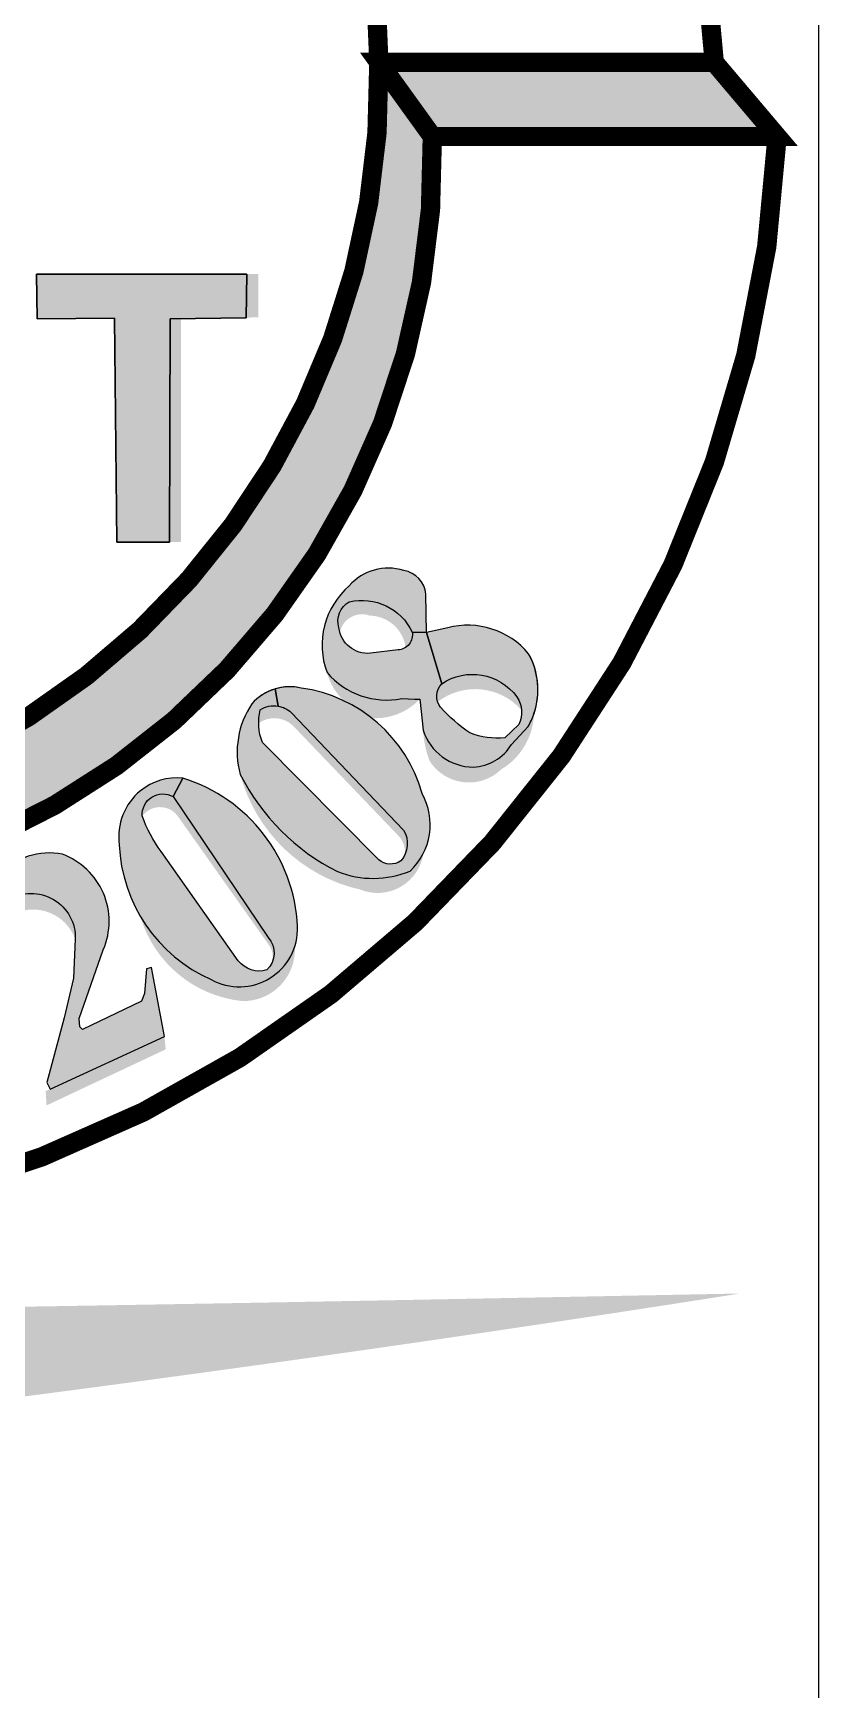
# Model space of a CAD drawing. Header units: millimetres. Extents: x 176729 to 176830, y 575987 to 576058.
# Drawn here: x 176751.996 to 176753.929, y 575993.32 to 575997.399 of the extents above; entities that cross this region are included whole.
import ezdxf

# ---------------------------------------------------------------- set-up
doc = ezdxf.new("R2010")
doc.units = ezdxf.units.MM
doc.layers.add('LG', color=7, linetype='Continuous')
doc.layers.add('LG-1', color=240, linetype='Continuous')

# ---------------------------------------------------------------- blocks, each defined once
blk = doc.blocks.new('LG')
h = blk.add_hatch(color=160)
h.paths.add_polyline_path([(118.9259749804783, 22.05702829977404), (118.7798615824357, 22.05702829977404), (118.7734804548136, 21.50849238629453), (118.9259749804785, 21.51452364603771)])
h.paths.add_polyline_path([(117.9535004952911, 21.4975648996959), (117.8161361567253, 21.49573430987309), (117.8098237172362, 18.68711073755336), (117.9535364650064, 18.68711073755358)])
h = blk.add_hatch(color=160)
edge = h.paths.add_edge_path()
edge.add_line((115.5193370946991, 13.68897502310176), (115.5305317612493, 13.486948654597))
edge.add_arc((116.0939448027978, 13.50300010546607), 0.5636416454290947, 19.608833151952297, 181.6318963534621, ccw=False)
edge.add_arc((116.072045719242, 13.71560638589987), 0.5533498469581222, 357.5711830063599, 542.7585701233423)
h.paths.add_polyline_path([(117.7607323080688, 12.30837009097196), (117.7453221252695, 12.47034558775115), (116.3084625312948, 11.80614450708221), (116.2532510094142, 11.7852647805533), (116.2637225153997, 11.60392155668114)])
edge = h.paths.add_edge_path()
edge.add_arc((118.6849193898333, 13.82806387093653), 0.7331524873615639, 241.271260059289, 342.2444991636598, ccw=False)
edge.add_arc((119.1288511084318, 14.97060817865723), 1.954986830582144, 210.1609767800294, 245.96257138458492, ccw=False)
edge.add_arc((118.8785705085335, 14.40727654084553), 1.499729743194835, 196.2200303520208, 264.0980278567095)
edge.add_arc((118.7357113349343, 13.56409372921671), 0.6486966385932555, 268.997183648549, 363.5698300204533)
edge = h.paths.add_edge_path()
edge.add_arc((117.7241775983067, 15.26265225513737), 0.258468772831201, 59.88709875345071, 184.385173761773)
edge.add_arc((117.6892492642316, 15.07607363552728), 0.2783166168484155, 39.5343662286312, 143.1749001924907, ccw=False)
edge.add_line((117.9038989851759, 15.25323355343329), (119.060658673071, 13.61689866562598))
edge.add_arc((118.8626567965291, 13.47692695774511), 0.2424805602954393, -29.759290023164112, 35.25729724102331, ccw=False)
edge.add_arc((118.8228895421961, 13.52064480543599), 0.299257686426889, 326.7514027427198, 400.8627629584616)
edge.add_line((119.049211795587, 13.71643397905302), (117.8538528109486, 15.4862376879257))
edge = h.paths.add_edge_path()
edge.add_arc((119.1204487283092, 16.30436884657241), 0.3239259108304492, 48.14134812580636, 80.60442746924294)
edge.add_arc((119.1204487283092, 16.30436884657241), 0.3239259108304426, 80.60442746924294, 121.8384555653197)
edge.add_arc((119.6006665990481, 16.41441614487406), 0.6717134458054119, 165.7679646549031, 180.3285301520444)
edge.add_arc((119.1248905590927, 16.13356128459182), 0.3392904067683115, 46.78802381087132, 125.2720333368984, ccw=False)
edge.add_line((119.3572025183613, 16.38084479335419), (120.68285258944, 14.99606904418884))
edge.add_arc((120.4791998561477, 14.79313228201919), 0.2875026351484915, -8.014275565496519, 44.89910688387738, ccw=False)
edge.add_arc((120.4692307266889, 14.89597092067918), 0.3274958474740113, 334.1250014901599, 391.3397595403781)
edge.add_line((120.7489443117024, 15.06630541651491), (119.336602947059, 16.54562669499187))
edge = h.paths.add_edge_path()
edge.add_arc((120.2866176557375, 15.13405628103135), 0.7976039157749685, 312.98461960992415, 333.4196233952224, ccw=False)
edge.add_arc((120.3671229935753, 15.66880741845612), 1.210405937787316, 248.3495296902573, 292.5051399966576, ccw=False)
edge.add_arc((121.1747096548901, 17.02286666459682), 2.77825783474311, 206.8955582065229, 243.1652472219214, ccw=False)
edge.add_arc((120.6524950700193, 16.29237890797277), 2.025111199137488, 195.0633679153592, 257.2541174275676)
edge.add_arc((120.4227686870096, 14.8580250520214), 0.5827887956281665, 248.1322693953385, 352.0247824787674)
edge = h.paths.add_edge_path()
edge.add_arc((121.5404648554395, 16.55541136045698), 0.8473644478364516, 301.0156465205205, 358.3015696386902)
edge.add_arc((121.4975221793358, 16.83067766279961), 0.9392619017980844, 330.4705369656561, 341.3488309880244, ccw=False)
edge.add_line((122.3147761799498, 16.36774265802059), (122.1066442659738, 16.14191354668219))
edge.add_arc((121.5944290807968, 16.4575169248695), 0.6016393340276267, 272.9099531025617, 328.3605393609499, ccw=False)
edge.add_arc((121.6352434611221, 16.5309695779312), 0.6743944278311721, 198.2119266206307, 269.12732848847634, ccw=False)
edge.add_arc((122.3527273019574, 16.40188301256487), 1.360550086536102, 183.4419522061415, 199.8806897970356)
edge.add_arc((121.5695999767449, 16.24918080236723), 0.5851774120188312, 211.9853666255248, 314.1348755578124)
edge = h.paths.add_edge_path()
edge.add_arc((120.2094207268369, 17.69003916849858), 0.2848169075711967, 120.0112434037363, 196.3608612016992)
edge.add_arc((120.3004740852493, 17.6543567431268), 0.3670502574721021, 186.9708052373451, 196.379870962614)
edge.add_arc((120.2267290398761, 17.49605520601807), 0.2837481781281312, 69.67971751920419, 168.8662538191711, ccw=False)
edge.add_arc((120.3175546805432, 17.30070876752832), 0.4615002730475446, 7.7218170385281155, 89.04263613807882, ccw=False)
edge.add_arc((120.6674737280392, 17.52334291222735), 0.1932213384308894, 303.7672510738, 369.8276790547034)
edge.add_arc((120.2240223299528, 17.25078793419467), 0.7036344392159088, 25.73593529344638, 102.8976598886983)
edge = h.paths.add_edge_path()
edge.add_line((120.9530064537558, 16.71243203498777), (120.8875947440106, 16.71243203498777))
edge.add_line((120.8875947440106, 16.71243203498777), (120.7270362314534, 16.71837402539125))
edge.add_arc((120.5392018779636, 17.69226827075554), 0.9918426011745096, 220.7194772494366, 280.9165569605925, ccw=False)
edge.add_arc((120.5273512091057, 17.24761801878007), 0.7670598827975909, 195.2982867563441, 226.4186294212073)
edge.add_arc((119.2081601434466, 15.02814442444911), 1.842012942666524, 51.68866832119079, 64.590077501883, ccw=False)
edge.add_arc((120.3951597457785, 17.23988895232328), 0.7677263504963276, 266.6342655882994, 316.603930774263)
h = blk.add_hatch(color=160)
edge = h.paths.add_edge_path()
edge.add_arc((121.3911431081679, 16.75011371004568), 0.2250688911475647, 136.1901721906304, 198.5692644581233)
edge.add_arc((121.6489980469886, 16.06361149917036), 0.7746290436867672, 41.18790853579378, 127.4666603639262, ccw=False)
edge.add_arc((121.8910503670128, 16.54519587417247), 0.3420897697967266, 4.784413621276578, 34.75180690339394)
edge.add_arc((121.6145325697662, 16.33412987043893), 0.6897781092798061, 36.06404552540153, 124.0089666969511)
at = {"layer": 'LG'}
h = blk.add_hatch(color=1, dxfattribs=at)
h.set_gradient(color1=(255, 0, 0), one_color=1, tint=1, name='CYLINDER')
edge = h.paths.add_edge_path()
edge.add_spline(control_points=[(98.6739846756053, 39.35533907690652), (89.91519902122586, 39.27182928666409), (73.39840193592012, 39.11435149071173), (53.75285882033125, 35.12149201000375), (41.58512227025812, 31.40114030729092), (35.78575973416948, 26.69650430322096), (36.86505502689819, 21.23902165033866), (41.70760637052077, 18.509274929773), (51.46295716700817, 14.08490684215385), (66.08410910235186, 10.71845517746997), (92.00689690492784, 8.593328322375513), (111.1466493226438, 8.967968705092332), (124.9771136599551, 9.238685396687869)], knot_values=[0, 0, 0, 0, 26.80359594025696, 50.54462716305792, 60.52408220517953, 66.52799696588117, 70.79836719712365, 75.06517368062319, 82.815075498759, 103.9905579473816, 120.2203626029667, 162.4982972509381, 162.4982972509381, 162.4982972509381, 162.4982972509381], degree=3, periodic=0)
edge.add_arc((71.72893655785205, 347.1798028106325), 342.1104605294648, 267.6733921457494, 278.9542729239407, ccw=False)
edge.add_arc((67.6547600931236, 194.553079711422), 189.4560805390451, 259.473221114314, 267.0306742208735, ccw=False)
edge.add_arc((46.66081721726102, 87.86689062654793), 80.73815448999594, 247.88606997113112, 260.28903843324247, ccw=False)
edge.add_arc((24.02380940389799, 33.29363719856633), 21.66199791770919, 222.8944387628502, 249.01737922271582, ccw=False)
edge.add_arc((12.48400192987179, 22.42845263516939), 5.813401085916049, 138.1440697853869, 221.8559302146128, ccw=False)
edge.add_arc((24.02380940389838, 11.56326807177194), 21.66199791770986, 110.98262077728361, 137.1055612371493, ccw=False)
edge.add_arc((46.66081721726111, -43.00998535620846), 80.73815448999541, 99.71096156675759, 112.11393002886899, ccw=False)
edge.add_arc((67.65476009312583, -149.6961744410894), 189.4560805390516, 92.96932577912679, 100.52677888568638, ccw=False)
edge.add_arc((75.65727051680251, -667.3970125430587), 707.1270435013918, 88.13471487340871, 91.44376199438159, ccw=False)
for points in [[(121.1107235159048, 23.78662308897993), (120.438717449974, 24.719937698435, -0.4447807060924467), (110.1250951042558, 15.02742402383118, -0.2166584195100293), (102.4374063068204, 18.26499635039813, 0.2394471091971688), (110.1434225423965, 14.25998015794593, 0.4702469327860099)], [(121.1107235159048, 23.78662308897993), (120.438717449974, 24.719937698435), (124.6527085114697, 24.719937698435), (125.4423236503911, 23.78662308897993)]]:
    blk.add_hatch(color=4, dxfattribs=at).paths.add_polyline_path(points)
at = {"layer": 'LG-1'}
blk.add_hatch(color=256, dxfattribs=at).paths.add_polyline_path([(118.7798615824359, 22.05702829977404), (116.137597364268, 22.05702829977404), (116.1439784918906, 21.49573430987276), (117.1155481024713, 21.5032980266085), (117.1461795757023, 18.68711073755358), (117.8098237172364, 18.68711073755347), (117.8161361567249, 21.49573430987298), (118.7734804548136, 21.50849238629475)])
h = blk.add_hatch(color=256, dxfattribs=at)
edge = h.paths.add_edge_path()
edge.add_line((121.0362599062273, 17.55038100656844), (120.8578596509308, 17.55632299697181))
edge.add_arc((120.6674737280392, 17.52334291222725), 0.1932213384309498, -86.44259534102059, 9.827679054761404, ccw=False)
edge.add_line((120.679462830041, 17.3304938856333), (120.3345591042072, 17.28889251369684))
edge.add_arc((120.3004740852491, 17.65435674312679), 0.3670502574719234, 186.9708052373477, 275.32827708387, ccw=False)
edge.add_arc((120.2094207268369, 17.69003916849868), 0.284816907571222, 120.0112434037377, 196.3608612017148, ccw=False)
edge.add_arc((120.2240223299525, 17.25078793419473), 0.703634439215932, 25.735935293449984, 102.89765988867782, ccw=False)
edge.add_line((120.8578596509305, 17.55632299697181), (121.0362599062273, 17.55038100656844))
edge.add_line((121.0362599062273, 17.55038100656844), (121.0303115138475, 18.03175662037473))
edge.add_arc((120.699809346946, 18.00090518448023), 0.3319389905137961, 5.332943774598657, 81.15954156901914)
edge.add_arc((120.5542663080292, 17.71105664805516), 0.6483562847430221, 72.35241419831395, 138.7288777147562)
edge.add_arc((120.7164088297546, 17.39026688181742), 0.9909448967120696, 130.9484308447392, 200.3764047204863)
edge.add_arc((120.5392018779636, 17.69226827075556), 0.9918426011745206, 220.7194772494359, 280.9165569605918)
edge.add_line((120.7270362314534, 16.71837402539126), (120.8875947440071, 16.71243203498777))
edge.add_line((120.8875947440071, 16.71243203498777), (120.9530064537556, 16.71243203498766))
edge.add_line((120.9530064537556, 16.71243203498766), (120.994631462788, 16.32019929568009))
edge.add_arc((121.6352434611221, 16.53096957793126), 0.6743944278312375, 198.2119266206348, 269.1273284884754)
edge.add_arc((121.5944290807967, 16.45751692486953), 0.6016393340277111, 272.9099531025693, 328.3605393609511)
edge.add_line((122.1066442659738, 16.14191354668219), (122.3147761799498, 16.36774265802059))
edge.add_arc((121.497522179336, 16.83067766279975), 0.9392619017979976, 330.4705369656432, 341.3488309880129)
edge.add_arc((121.497522179336, 16.83067766279982), 0.9392619017979538, 341.3488309880074, 388.7846858264859)
edge.add_arc((121.5540041636451, 16.64284650764612), 0.9987959430938445, 39.85714677074257, 104.5041769501393)
edge.add_line((121.3038551375632, 17.60981020949381), (121.0362599062271, 17.55038100656833))
edge.add_line((121.0362599062271, 17.55038100656833), (121.2287240569017, 16.9059214683512))
edge.add_arc((121.6145325697662, 16.33412987043884), 0.689778109279975, 36.06404552540141, 124.00896669694109, ccw=False)
edge.add_arc((121.8910503670128, 16.54519587417281), 0.34208976979662, -26.228898919727328, 34.75180690333792, ccw=False)
edge.add_line((122.197917058057, 16.39400644158225), (122.0210279417019, 16.22459555274244))
edge.add_arc((121.9338349999249, 17.18095652325032), 0.9603275040352138, 248.5400764974059, 275.20934485885033, ccw=False)
edge.add_arc((122.7105709108823, 17.94146787405909), 2.002281773147489, 221.6308140521032, 235.70920934813648, ccw=False)
edge.add_arc((121.3911431081678, 16.75011371004565), 0.2250688911475427, 136.190172190613, 218.0814586326541, ccw=False)
edge.add_line((121.2287240569017, 16.9059214683512), (121.0362599062273, 17.55038100656844))
h = blk.add_hatch(color=256, dxfattribs=at)
edge = h.paths.add_edge_path()
edge.add_arc((119.600666599048, 16.41441614487391), 0.6717134458053983, 165.76796465489, 201.7398484466474, ccw=False)
edge.add_arc((119.1204487283091, 16.3043688465725), 0.3239259108303668, 80.60442746923042, 121.8384555653086, ccw=False)
edge.add_line((119.1733295443216, 16.62394921988278), (119.1364672216058, 16.84069962673109))
edge.add_arc((119.3223140980423, 16.22622993098022), 0.6419595536148568, 106.8279854903398, 138.2198111749361)
edge.add_arc((119.7390807223536, 16.05001846398059), 1.080101522483058, 146.0033432956706, 195.2411798317239)
edge.add_arc((121.1747096548902, 17.02286666459667), 2.778257834743124, 206.8955582065192, 243.1652472219086)
edge.add_arc((120.3671229935751, 15.66880741845608), 1.210405937787268, 248.3495296902439, 292.505139996658)
edge.add_arc((120.2866176557371, 15.13405628103122), 0.7976039157749868, 312.9846196099389, 389.333516641414)
edge.add_arc((119.2081601434463, 15.0281444244493), 1.842012942666449, 15.64193075186145, 81.99637528021658)
edge.add_arc((119.3223140980426, 16.22622993098037), 0.6419595536147895, 77.19131210360645, 106.827985490368)
edge.add_line((119.1364672216058, 16.84069962673109), (119.1733295443216, 16.62394921988278))
edge.add_arc((119.1204487283092, 16.30436884657239), 0.3239259108304629, 48.141348125813295, 80.60442746924849, ccw=False)
edge.add_line((119.336602947059, 16.54562669499188), (120.7489443117024, 15.06630541651491))
edge.add_arc((120.469230726689, 14.89597092067903), 0.3274958474740303, -41.37280203717859, 31.339759540404373, ccw=False)
edge.add_arc((120.5857333949637, 14.86108118956197), 0.222880194651389, 228.8595752404249, 305.44671148383804, ccw=False)
edge.add_line((120.4390990093177, 14.69323024939765), (118.976728642482, 16.16561827584775))
h = blk.add_hatch(color=256, dxfattribs=at)
edge = h.paths.add_edge_path()
edge.add_arc((117.7241775983065, 15.26265225513757), 0.2584687728312818, 59.887098753285784, 184.3851737617466, ccw=False)
edge.add_line((117.8538528109491, 15.48623768792559), (117.9750667605198, 15.71730393384279))
edge.add_arc((117.896143016162, 15.0056765648987), 0.7159905513718398, 83.67141724867965, 129.1850692867613)
edge.add_arc((117.9318959873928, 14.97579908375787), 0.7617898004644675, 129.8495862030353, 187.04419211749)
edge.add_arc((119.128851108432, 14.97060817865709), 1.954986830582113, 182.5867110561511, 245.9625713845614)
edge.add_arc((118.6849193898335, 13.82806387093641), 0.7331524873615215, 241.2712600592304, 362.0027419687922)
edge.add_arc((117.3729002660549, 13.7610653723674), 2.046820411384319, 2.59356422343602, 72.89066429872904)
edge.add_line((117.9750667605198, 15.71730393384279), (117.8538528109486, 15.4862376879257))
edge.add_line((117.8538528109486, 15.4862376879257), (119.049211795587, 13.71643397905302))
edge.add_arc((118.8228895421961, 13.52064480543601), 0.2992576864268793, -45.50863037089118, 40.86276295846079, ccw=False)
edge.add_arc((118.9373929068989, 13.6273882163222), 0.334077171021015, 217.6523996007142, 286.5597383879938, ccw=False)
edge.add_line((118.672893551798, 13.42331066403245), (117.7044320792677, 14.79490802697049))
edge.add_arc((119.0269527103587, 15.78462197870125), 1.651845793623532, 199.144751465887, 216.8095019238914, ccw=False)
h = blk.add_hatch(color=256, dxfattribs=at)
edge = h.paths.add_edge_path()
edge.add_arc((116.2975507180243, 13.95441301071195), 0.8244267083256523, 78.36281425455957, 199.367699371381)
edge.add_arc((116.0720457192421, 13.71560638590216), 0.5533498469581155, -2.4288169938196233, 183.5846798355301, ccw=False)
edge.add_line((116.6248984601105, 13.69215643829305), (116.6041374716944, 13.20269822971425))
edge.add_line((116.6041374716944, 13.20269822971425), (116.4844587019148, 12.706693602928))
edge.add_line((116.4844587019148, 12.706693602928), (116.2662227634666, 11.89057098481658))
edge.add_line((116.2662227634666, 11.89057098481658), (116.3084625312959, 11.80614450708265))
edge.add_line((116.3084625312959, 11.80614450708265), (117.7453221252697, 12.47034558775126))
edge.add_line((117.7453221252697, 12.47034558775126), (117.583207826477, 13.33908318253421))
edge.add_line((117.583207826477, 13.33908318253421), (117.5217147747671, 13.32232286406272))
edge.add_line((117.5217147747671, 13.32232286406272), (117.4965577457933, 13.00946544570318))
edge.add_line((117.4965577457933, 13.00946544570318), (117.4574261160142, 12.9144903076955))
edge.add_line((117.4574261160142, 12.9144903076955), (116.7139285846277, 12.55693870674363))
edge.add_line((116.7139285846277, 12.55693870674363), (116.6814287941596, 12.59003531432503))
edge.add_line((116.6814287941596, 12.59003531432503), (116.6757517199075, 12.69788941431721))
edge.add_line((116.6757517199075, 12.69788941431721), (116.9771312098116, 13.5619273503367))
edge.add_arc((116.1496347399627, 13.91772839646356), 0.9007467968509971, 336.7336062503729, 429.5837838625708)
at = {"layer": 'LG', "color": 160, "const_width": 0.243000000008033}
for points in [[(124.6527085115172, 24.71993769868098, 0.9550709732095624), (95.86776698234242, 24.76568110011873)], [(120.4387174500018, 24.71993769958402, 0.4209865649567166), (110.7494748850894, 34.29682909281878)], [(110.1250951039888, 15.02742402469941, 0.4447807060803008), (120.4387174499647, 24.71993769863888)], [(99.81103285447729, 15.28567801402172, 0.6877365832829367), (125.4423236504201, 23.78662308963876)], [(110.143422542553, 14.25998015867559, 0.4702469328004188), (121.1107235158747, 23.78662309033648)]]:
    blk.add_lwpolyline(points, format="xyb", dxfattribs=at)
blk.add_lwpolyline([(121.1107235159048, 23.78662308920624), (120.438717449974, 24.71993769888762), (124.6527085114697, 24.71993769888762), (125.4423236503911, 23.78662308920624), (121.1107235159048, 23.78662308920624)], dxfattribs=at)
at = {"layer": 'LG-1'}
for points in [[(116.1439784918906, 21.49573430987276), (116.137597364268, 22.05702829977404), (118.7798615824357, 22.05702829977404), (118.7734804548132, 21.50849238629486), (117.8161361567249, 21.49573430987276), (117.8098237172366, 18.68711073755358), (117.1461795757023, 18.68711073755358), (117.1155481024713, 21.50329802660861)], [(118.7798615824359, 22.05702829977404), (116.137597364268, 22.05702829977404), (116.1439784918906, 21.49573430987276), (117.1155481024713, 21.5032980266085), (117.1461795757023, 18.68711073755358), (117.8098237172364, 18.68711073755347), (117.8161361567249, 21.49573430987298), (118.7734804548136, 21.50849238629475)]]:
    blk.add_lwpolyline(points, close=True, dxfattribs=at)
for points in [[(122.3207245723296, 17.28295052329313, 0.2898032029370461), (121.3038551375625, 17.6098102094937), (121.0362599062273, 17.55038100656844), (121.0303115138475, 18.03175662037473, 0.3434815188965014), (120.7508229321591, 18.3289007752235, 0.2980011268745114), (120.0669638728724, 18.13872732586238, 0.3125568769731403), (119.7874718567776, 17.04523371159172, 0.2688710671897477), (120.7270362314534, 16.71837402539126), (120.8875947440159, 16.71243203498777), (120.9530064537556, 16.71243203498766), (120.994631462788, 16.32019929568009, 0.3196956197427696), (121.6249721626898, 15.85665337264006, 0.2467832243529488), (122.1066442659736, 16.14191354668208), (122.3147761799498, 16.36774265802059, 0.2600805156756536)], [(121.0362599062273, 17.55038100656844), (120.8578596509308, 17.55632299697181, -0.4466424926954561), (120.679462830041, 17.3304938856333), (120.3345591042072, 17.28889251369684, -0.4058417482868653), (119.9361370189883, 17.60981020949404, -0.3460348718444311), (120.0669638728724, 17.93666989569417, -0.3500075412973891), (120.8578596509305, 17.55632299697181), (121.0362599062273, 17.55038100656844), (121.0303115138475, 18.03175662037473, 0.3434815188965014), (120.7508229321591, 18.3289007752235, 0.2980011268745114), (120.0669638728724, 18.13872732586238, 0.3125568769731403), (119.7874718567776, 17.04523371159172, 0.2688710671897477), (120.7270362314534, 16.71837402539126), (120.8875947440071, 16.71243203498777), (120.9530064537556, 16.71243203498766), (120.994631462788, 16.32019929568009, 0.3196956197425018), (121.6249721626891, 15.85665337264006, 0.2467832243533557), (122.1066442659738, 16.14191354668219), (122.3147761799498, 16.36774265802059, 0.0475011902770039), (122.3874570327391, 16.53029644356732, 0.2099851408178596), (122.3207245723296, 17.28295052329313, 0.2898032029368544), (121.3038551375632, 17.60981020949381), (121.0362599062271, 17.55038100656833), (121.2287240569017, 16.9059214683512, -0.4037466959857077), (122.1721212294407, 16.74019479953783, -0.2725408497830896), (122.197917058057, 16.39400644158225), (122.0210279417019, 16.22459555274244, -0.1168947438964172), (121.5824988552054, 16.28720497588372, -0.0615059709714194), (121.2139835834085, 16.61129545278299, -0.3733441133307684), (121.2287240569017, 16.9059214683512)], [(118.976728642482, 16.16561827584775, -0.1582586851579004), (118.9495693544102, 16.57955648307386, -0.1818841833510978), (119.1733295443216, 16.62394921988278), (119.1364672216058, 16.84069962673109, 0.1378357617594463), (118.8436007361183, 16.65395131879333, 0.2182082081105285), (118.6969687426658, 15.76607846915524, 0.1595909253350004), (119.9205516814478, 14.54379337524793, 0.195085034610926), (120.8304256103243, 14.55057970481987, 0.3460313503359319), (120.9819550677102, 15.52479646321135, 0.2978965219150079), (119.4646341939008, 16.85221480203735, 0.1300400441367342), (119.1364672216058, 16.84069962673109), (119.1733295443216, 16.62394921988278, -0.1426018972442213), (119.336602947059, 16.54562669499188), (120.7489443117024, 15.06630541651491, -0.3283605600261651), (120.7149917672061, 14.67951066779951, -0.3471957533506641), (120.4390990093177, 14.69323024939765)], [(117.4664654744117, 15.24288946873136, -0.6038223738611109), (117.8538528109491, 15.48623768792559), (117.9750667605198, 15.71730393384279, 0.2012433170479633), (117.4437606118112, 15.56064740186906, 0.2548717385669951), (117.1758562838747, 14.88237710135577, 0.283800435561241), (118.3325198083831, 13.18515866430172, 0.5816137292947525), (119.4176240351851, 13.85368558837527, 0.3167245899160184), (117.9750667605198, 15.71730393384279), (117.8538528109486, 15.4862376879257), (119.049211795587, 13.71643397905302, -0.3957836291044353), (119.0326098736677, 13.30716753392213, -0.3100650164919327), (118.672893551798, 13.42331066403245), (117.7044320792677, 14.79490802697049, -0.0772300125872232)], [(116.4638488273904, 14.76189324961685, 0.5832113284890359), (115.519778511143, 13.68100892953589, -1.053904419714284), (116.6248984601105, 13.69215643829305), (116.6041374716944, 13.20269822971425), (116.4844587019148, 12.706693602928), (116.2662227634666, 11.89057098481658), (116.3084625312959, 11.80614450708265), (117.7453221252697, 12.47034558775126), (117.583207826477, 13.33908318253421), (117.5217147747671, 13.32232286406272), (117.4965577457933, 13.00946544570318), (117.4574261160142, 12.9144903076955), (116.7139285846277, 12.55693870674363), (116.6814287941596, 12.59003531432503), (116.6757517199075, 12.69788941431721), (116.9771312098116, 13.5619273503367, 0.4288597320602656)]]:
    blk.add_lwpolyline(points, format="xyb", close=True, dxfattribs=at)
for centre, radius, start, end in [((120.6998093469461, 18.00090518448019), 0.331938990513833, 5.332943774609177, 81.15954156903277), ((119.3223140980425, 16.22622993098045), 0.6419595536147672, 77.1913121035928, 138.2198111749548), ((119.2081601434464, 15.02814442444923), 1.842012942666513, 15.64193075186655, 81.99637528021445), ((117.372900266055, 13.76106537236747), 2.046820411384226, 2.593564223431706, 72.89066429872155), ((116.2975507180246, 13.95441301071169), 0.8244267083256309, 78.3628142545746, 199.3676993713644), ((116.1496347399628, 13.91772839646354), 0.9007467968509696, 336.7336062503748, 69.5837838625694)]:
    blk.add_arc(centre, radius, start, end, dxfattribs=at)
blk = doc.blocks.new('dugma')
at = {"color": 0}
blk.add_lwpolyline([(729.9766661369792, 537.8447518543508), (828.3257600022391, 537.8447453281932), (828.3257646865503, 597.021637097533), (729.9766708212894, 597.0216436236909)], close=True, dxfattribs=at)
at = {"xscale": 0.7867932873141399, "yscale": 0.7867932873141399, "zscale": 0.7867932873141399}
blk.add_blockref('LG', (729.2161859237019, 560.6790544194498), dxfattribs=at)

msp = doc.modelspace()

# ---------------------------------------------------------------- block references
at = {"xscale": 0.2489010165445507, "yscale": 0.2489010165445507, "zscale": 0.2489010165331615}
msp.add_blockref('dugma', (176547.7574078329, 575852.9331590065), dxfattribs=at)

doc.saveas('drawing.dxf')
